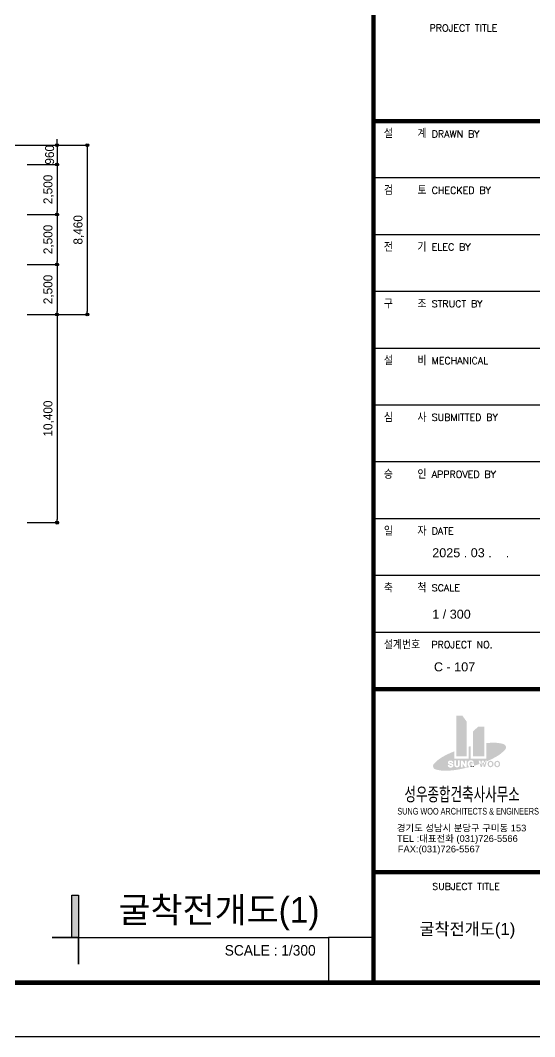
# Model space of a CAD drawing. Header units: millimetres. Extents: x 1073475 to 2890243, y -1340830 to -367733.
# Drawn here: x 2303407 to 2329089, y -456833 to -406043 of the extents above; entities that cross this region are included whole.
import ezdxf
from ezdxf.enums import TextEntityAlignment as Align

# ---------------------------------------------------------------- set-up
doc = ezdxf.new("R2010")
doc.units = ezdxf.units.MM
doc.header["$LTSCALE"] = 50
doc.header["$PDMODE"] = 3
doc.header["$PDSIZE"] = 100
doc.layers.get('Defpoints').update_dxf_attribs({"color": 151})
for name, color, linetype in [('11', 11, 'Continuous'), ('3', 3, 'Continuous'), ('A-SYM', 7, 'Continuous'), ('C-DIM', 7, 'Continuous'), ('HAT', 8, 'Continuous'), ('TEX', 3, 'Continuous'), ('TEXT', 3, 'Continuous'), ('TEXT1', 7, 'Continuous'), ('TITLE-1', 3, 'Continuous')]:
    doc.layers.add(name, color=color, linetype=linetype)
doc.layers.add('defpoint', color=193, linetype='Continuous', plot=False)
doc.styles.add('RXHG', font='arial.ttf')
doc.styles.add('RXHS', font='SIMPLEX.SHX', dxfattribs={"bigfont": 'WHGTXT.SHX'})
doc.styles.add('돋움', font='')
doc.styles.get('돋움').set_extended_font_data('Dotum')
doc.dimstyles.new('SAM-300', dxfattribs={"dimscale": 1.5, "dimtxt": 300, "dimasz": 100, "dimexe": 70, "dimexo": 0, "dimgap": 100, "dimtad": 1, "dimdec": 0, "dimzin": 0, "dimdsep": 46, "dimlunit": 6, "dimtxsty": '돋움', "dimblk": 'ORIGIN', "dimcen": 100, "dimclrd": 1, "dimclre": 1, "dimclrt": 7, "dimadec": 0, "dimazin": 0, "dimtfac": 1, "dimtdec": 0, "dimtix": 1, "dimtmove": 2, "dimatfit": 3, "dimfxl": 70, "dimtolj": 1, "dimtzin": 0, "dimlwd": -1, "dimlwe": -1, "dimarcsym": 0})

# ---------------------------------------------------------------- blocks, each defined once
blk = doc.blocks.new('dbox')
at = {"layer": 'HAT'}
h = blk.add_hatch(color=11, dxfattribs=at)
h.paths.add_polyline_path([(77433.17017800544, 9338.264989394229), (77433.17017800544, 10691.10806438106), (77634.45876490278, 10691.10806438106), (77771.7009644892, 10499.04448840226), (77771.7009644892, 9338.264989394229)])
h.paths.add_polyline_path([(78357.26777223274, 10328.87942943897), (78357.26777223274, 9338.264989394229), (77980.01919103283, 9338.264989394229), (77980.01919103283, 10162.00866703526), (78155.97918533665, 10328.87942943897)])
h = blk.add_hatch(color=11, dxfattribs=at)
edge = h.paths.add_edge_path()
edge.add_line((78388.54418312057, 9152.922575041011), (78399.89820562775, 9195.184769994172))
edge.add_line((78399.8982056209, 9195.18476998253), (78456.73067301736, 9195.18476998253))
edge.add_line((78456.73067301736, 9195.18476998253), (78451.7425326913, 9178.08257447806))
edge.add_ellipse((77492.41209751088, 11535.19478142081), major_axis=(-0.01228152565304937, 2544.85615407463), ratio=0.9999999972061123, start_angle=202.1457498920769, end_angle=210.5970623352607)
edge.add_ellipse((78218.16358976191, 10307.88592775387), major_axis=(-0.02592239020409198, 1119.022273673829), ratio=0.9999999972059727, start_angle=210.5960115768451, end_angle=228.271399793775)
edge.add_ellipse((78968.35609967873, 9638.847946335445), major_axis=(0.01018900746353609, 113.8354124499866), ratio=0.999999997205222, start_angle=228.2778554134856, end_angle=285.8703816195762)
edge.add_ellipse((78968.3560996663, 9638.847946347087), major_axis=(-0.002831095268082302, 113.8354128780933), ratio=0.9999999972058686, start_angle=-74.13617168075932, end_angle=-16.54364547465944)
edge.add_ellipse((78682.15747850577, 8675.265581203159), major_axis=(0.06516580285193342, 1119.02227206498), ratio=0.9999999972048551, start_angle=-16.53888392914867, end_angle=1.136504287797641)
edge.add_ellipse((78710.35507992646, 7249.710549445415), major_axis=(-0.04966569193290418, 2544.856153454099), ratio=0.9999999972061864, start_angle=1.1320495010803, end_angle=6.305794793125378)
edge.add_line((78430.7918522229, 9779.164491609263), (78430.7918522229, 9264.740909222513))
edge.add_line((78430.7918522229, 9264.740909222513), (77906.49511109604, 9264.740909222513))
edge.add_line((77906.49511109604, 9264.740909222513), (77906.49511109604, 9678.606837142375))
edge.add_ellipse((79083.81497395603, 5053.200327062572), major_axis=(-53.36798015143561, 4772.590419164354), ratio=0.999999997088326, start_angle=13.63977515110186, end_angle=14.40004516148103)
edge.add_line((77845.22504447875, 9662.577988831967), (77845.22504447875, 9264.740909234155))
edge.add_line((77845.22504447875, 9264.740909222513), (77359.64609801653, 9264.740909222513))
edge.add_line((77359.64609801653, 9264.740909222513), (77359.64609801653, 9503.785583113262))
edge.add_ellipse((79083.8149742404, 5053.200327970611), major_axis=(-54.3043113204216, 4772.579856323423), ratio=0.9999999971361202, start_angle=20.52459777890319, end_angle=21.42920754593017)
edge.add_ellipse((78246.25555108205, 7117.812556508405), major_axis=(0.8238589759525832, 2544.85602092231), ratio=0.999999997207298, start_angle=22.09966221284434, end_angle=30.61588749171462)
edge.add_ellipse((77520.50405885588, 8345.12141038489), major_axis=(-0.02379178284342399, 1119.022273721128), ratio=0.9999999972060911, start_angle=30.59612066744075, end_angle=48.27150888436786)
edge.add_ellipse((76770.31154893842, 9014.15939180326), major_axis=(0.004474986309083351, 113.8354128179911), ratio=0.9999999972054211, start_angle=48.27497942534542, end_angle=105.8675056314224)
edge.add_ellipse((76770.31154895583, 9014.159391791618), major_axis=(-0.01485608324786325, 113.8354119484), ratio=0.9999999972063554, start_angle=105.8577758852946, end_angle=163.4503020913804)
edge.add_ellipse((77056.51017011635, 9977.741756935604), major_axis=(-0.05446420157807931, 1119.022272636998), ratio=0.9999999972071159, start_angle=163.4549908180321, end_angle=181.1303790349391)
edge.add_ellipse((77028.3125687025, 11403.29678897274), major_axis=(0.1419998109782254, 2544.856150262608), ratio=0.9999999972080158, start_angle=181.136364724767, end_angle=189.6525900036391)
edge.add_ellipse((76654.85267434074, 13599.80701179797), major_axis=(0.5211324483387588, 4772.888767472868), ratio=0.9999999972074668, start_angle=189.6556488661869, end_angle=194.7238742666846)
edge.add_ellipse((77757.40883242062, 8815.061556588102), major_axis=(-0.01045681543930512, 201.202537881784), ratio=0.9999999972064897, start_angle=-33.15219603456262, end_angle=-28.66311442970592)
edge.add_ellipse((77876.49149922593, 9032.646865246934), major_axis=(-0.04287366883558143, 46.83801853025268), ratio=0.9999999972070481, start_angle=127.9732202737217, end_angle=151.121173919157, ccw=False)
edge.add_ellipse((-198308.1011636762, -206945.718214436), major_axis=(272662.5010675837, 220333.6168655565), ratio=0.9999999149476421, start_angle=-0.9153815835069274, end_angle=-0.9114483847429671)
edge.add_ellipse((77863.37858060855, 9052.946266338986), major_axis=(0.01651355281300524, 49.01408182322642), ratio=0.9999999972064132, start_angle=104.03628941992031, end_angle=128.0489035494364, ccw=False)
edge.add_ellipse((77667.6193083669, 9004.076351625088), major_axis=(-0.2851861305880007, 152.7527462193734), ratio=0.9999999971904927, start_angle=-76.08998420202624, end_angle=-70.28749169173827)
edge.add_ellipse((77872.52475399515, 9077.925549533975), major_axis=(-0.0451092414856096, 65.05410200631675), ratio=0.9999999971951178, start_angle=89.33612013073969, end_angle=109.7797486942913, ccw=False)
edge.add_ellipse((77637.76174649064, 9080.483036607271), major_axis=(0.04945263406679198, 169.7228134090712), ratio=0.999999997232313, start_angle=269.3925440556524, end_angle=274.5569690344935)
edge.add_ellipse((77867.20856750492, 9098.703184790967), major_axis=(-0.01201888328286393, 60.44628507941816), ratio=0.9999999972089422, start_angle=75.19940628139119, end_angle=94.52888210538902, ccw=False)
edge.add_ellipse((77686.98525534823, 9146.283901389164), major_axis=(0.3752789497891492, 125.9515640302864), ratio=0.999999997168499, start_angle=255.3815138026692, end_angle=261.3838880367564)
edge.add_ellipse((77870.65229383737, 9117.893979200511), major_axis=(-0.03007325165871742, 59.89611092535886), ratio=0.9999999972094602, start_angle=424.09302283366685, end_angle=441.18440545193243, ccw=False)
edge.add_ellipse((78586.33748721081, 8770.712218130997), major_axis=(11.59957285090205, 855.2673189143345), ratio=0.9999999971479634, start_angle=423.7323226261706, end_angle=424.89881733223854, ccw=False)
edge.add_ellipse((77873.11636562849, 9134.817765686603), major_axis=(-0.09863322991099874, 54.56050821565587), ratio=0.9999999972099276, start_angle=405.77633298846, end_angle=422.8517178406373, ccw=False)
edge.add_ellipse((77242.78970923848, 9746.075491327501), major_axis=(21.45538670594301, 823.1961253959673), ratio=0.9999999971954932, start_angle=227.3729023049699, end_angle=228.3146747104598)
edge.add_ellipse((77878.81480625589, 9149.260964043438), major_axis=(-0.08999437078483508, 48.71430073910506), ratio=0.9999999972043175, start_angle=391.3789464132352, end_angle=406.71583570383007, ccw=False)
edge.add_ellipse((80058.76624448685, 5589.783411257376), major_axis=(871.1052140826674, 4131.861906935749), ratio=0.9999999975115864, start_angle=403.17743438973235, end_angle=403.3899101133434, ccw=False)
edge.add_ellipse((77890.09781427521, 9160.501517260214), major_axis=(0.2355666769471381, 44.99213747177335), ratio=0.9999999972318634, start_angle=377.1698494725851, end_angle=391.5723006432219, ccw=False)
edge.add_ellipse((77923.05006950579, 9051.83744594123), major_axis=(-0.06320030555663743, 158.5433097022485), ratio=0.9999999971979785, start_angle=360.4931362499967, end_angle=376.8470271646437, ccw=False)
edge.add_ellipse((77922.43485884703, 9120.150724950363), major_axis=(-0.001432501649043739, 90.22727312252412), ratio=0.9999999972062945, start_angle=273.764679802488, end_angle=360.51506647003407, ccw=False)
edge.add_line((78012.4673392507, 9126.076367888309), (77962.77054461488, 9126.076367888309))
edge.add_ellipse((78018.2170348184, 9157.831606071384), major_axis=(0.007933328886973562, 63.89607485765686), ratio=0.9999999972043088, start_angle=102.41382292877142, end_angle=119.80768478653371, ccw=False)
edge.add_ellipse((77950.5902821114, 9142.95459834655), major_axis=(-3.781408414994877, 3.781408414994878), ratio=0.9999999999576459, start_angle=237.4067088047383, end_angle=277.4682663514455)
edge.add_ellipse((78051.25105471816, 9273.987941021798), major_axis=(-0.7659212334590287, 159.8846077773086), ratio=0.9999999972086386, start_angle=135.4457436915772, end_angle=142.1937953677139, ccw=False)
edge.add_ellipse((77936.85803488074, 9156.68228709983), major_axis=(-2.801702610139559, 2.80170261013956), ratio=0.9999999999900919, start_angle=-89.27978514747197, end_angle=-50.76183289460866)
edge.add_ellipse((77917.36869946233, 8963.533691893972), major_axis=(0.02003314513133503, 198.0915792820947), ratio=0.999999997203295, start_angle=-5.756038446188292, end_angle=4.196498495022613)
edge.add_ellipse((77904.60743922016, 9137.695844362548), major_axis=(-0.01094679176270783, 23.46252771184015), ratio=0.9999999972057352, start_angle=4.163971948817383, end_angle=54.24833864873367)
edge.add_ellipse((78033.0108179102, 9045.343914919416), major_axis=(0.2091723198454493, 181.6278504832725), ratio=0.9999999972022836, start_angle=54.34105566028035, end_angle=64.3717101761491)
edge.add_ellipse((77916.04148067144, 9101.623060688493), major_axis=(0.05571801594855536, 51.82359521484742), ratio=0.9999999971938962, start_angle=64.36732671156098, end_angle=86.88615408866994)
edge.add_ellipse((77997.28939138865, 9097.115522086271), major_axis=(0.008901718389162084, 133.1964762228152), ratio=0.9999999972062442, start_angle=86.82838187801057, end_angle=111.3177491409087)
edge.add_ellipse((77916.07564409234, 9065.428872830526), major_axis=(-0.02188023863529448, 46.02011828729936), ratio=0.9999999972067418, start_angle=111.2866787659629, end_angle=179.0118579370677)
edge.add_ellipse((77916.14735556958, 9069.704422867915), major_axis=(0.007514720731560144, 50.29627431265938), ratio=0.9999999972064493, start_angle=179.0476596890212, end_angle=257.4952861792383)
edge.add_line((77965.24888434293, 9058.806940377166), (77912.08982103967, 9058.806940377166))
edge.add_line((77912.08982103906, 9058.806940377166), (77912.08982103906, 9106.215527143388))
edge.add_line((77912.08982103906, 9106.215527143388), (78015.91792737413, 9106.215527143388))
edge.add_line((78015.9179273679, 9106.215527143388), (78015.9179273679, 9025.097313367878))
edge.add_ellipse((76569.40951054203, 13865.92876221269), major_axis=(-10.80593966704647, 5052.318176764768), ratio=0.999999997189153, start_angle=196.5143396982266, end_angle=198.7565463262957)
edge.add_line((78204.20263921889, 9085.396664296626), (78172.18110844548, 9195.18476998253))
edge.add_line((78172.18110844612, 9195.18476998253), (78229.01357588786, 9195.18476998253))
edge.add_line((78229.01357588786, 9195.18476998253), (78253.85125469905, 9102.733409549575))
edge.add_ellipse((76654.85267384653, 13599.80701249646), major_axis=(-55.69236456328843, 4772.563862970588), ratio=0.9999999971253899, start_angle=198.9049979629736, end_angle=199.0785405260002)
edge.add_line((78267.46503638924, 9107.59722000279), (78284.45963562542, 9195.18476998253))
edge.add_line((78284.45963562606, 9195.18476998253), (78342.19317945518, 9195.18476998253))
edge.add_line((78342.19317944834, 9195.18476998253), (78353.82031767696, 9139.54060841928))
edge.add_ellipse((76654.85267481263, 13599.80700923683), major_axis=(-89.97360238818526, 4772.040672903342), ratio=0.9999999970842961, start_angle=199.772277224438, end_angle=200.2190016377002)
h.paths.add_polyline_path([(77775.04997792325, 9195.18476998253), (77716.79148367868, 9195.18476998253), (77716.79148367868, 9074.781435084064), (77641.53939954238, 9195.18476998253), (77586.59259207945, 9195.18476998253), (77586.59259207945, 8972.007679076632), (77642.68110479781, 8972.007679076632), (77642.68110479781, 9098.451508672268), (77720.05717941848, 8972.007679076632), (77775.04997792325, 8972.007679076632)], flags=16)
edge = h.paths.add_edge_path(flags=16)
edge.add_line((77486.77344185012, 9201.694714575133), (77486.77354627434, 9053.177092263999))
edge.add_ellipse((77453.15128340019, 9053.038008876785), major_axis=(0.001527476959400649, 33.62255060037278), ratio=0.9999999972059346, start_angle=179.6320473292712, end_angle=270.23961393772674, ccw=False)
edge.add_ellipse((77452.77531508563, 9053.018677309388), major_axis=(-0.005119520348219236, 33.60288940798291), ratio=0.9999999972042368, start_angle=89.65399322161261, end_angle=180.2615598299564, ccw=False)
edge.add_line((77419.17300758322, 9053.216483076161), (77419.17300758322, 9201.694714575133))
edge.add_line((77419.17300758322, 9201.694714575133), (77365.2544763867, 9201.694714575133))
edge.add_line((77365.25447639229, 9201.694714575133), (77365.25447639229, 9046.603508094908))
edge.add_ellipse((77439.12355128443, 9048.702754717844), major_axis=(-0.008238207228097198, 73.89889731741933), ratio=0.9999999972056938, start_angle=91.62143337216563, end_angle=151.6561182099791)
edge.add_ellipse((77452.83368521492, 9079.97218452231), major_axis=(-0.007005105667726715, 107.9646020601929), ratio=0.999999997208339, start_angle=153.1317622807758, end_angle=180.0703347553263)
edge.add_ellipse((77453.00694449616, 9080.391251519672), major_axis=(-0.01653418064673738, 108.3835830911462), ratio=0.9999999972047535, start_angle=179.973433801411, end_angle=206.9120062767772)
edge.add_ellipse((77466.99292357019, 9048.595095784054), major_axis=(-0.001041159667436507, 73.72595434771539), ratio=0.9999999972062982, start_angle=208.416564706089, end_angle=268.45124956569)
edge.add_line((77540.6919730466, 9046.603508129832), (77540.6919730466, 9201.694714586774))
edge.add_line((77540.6919730466, 9201.694714575133), (77486.77344185012, 9201.694714575133))
edge = h.paths.add_edge_path(flags=16)
edge.add_line((77278.69622545244, 9103.901320734876), (77218.3752402376, 9118.981567085022))
edge.add_ellipse((77222.72808309869, 9133.874191564391), major_axis=(0.00962598906599093, 15.51571501121125), ratio=0.9999999972039759, start_angle=20.862407521878197, end_angle=163.7428664980238, ccw=False)
edge.add_ellipse((77238.62415817642, 9103.308883546793), major_axis=(0.0007983182752580555, 49.89542961759734), ratio=0.9999999972058649, start_angle=340.66038987242706, end_angle=385.4145334791326, ccw=False)
edge.add_ellipse((77246.12487258963, 9126.185781317356), major_axis=(-0.001292506345792599, 25.83026471894025), ratio=0.9999999972074705, start_angle=255.1486575155599, end_angle=339.5496997125129, ccw=False)
edge.add_line((77271.09258519698, 9119.566423295706), (77325.78722477471, 9119.566423295706))
edge.add_ellipse((77250.10085563819, 9124.122056548134), major_axis=(0.0001023122728326881, 75.8233493001663), ratio=0.9999999972056817, start_angle=266.5555466057668, end_angle=353.4554835857217)
edge.add_ellipse((77236.85555915712, 9075.507116476307), major_axis=(0.02365071448345711, 125.8618966547055), ratio=0.9999999972088847, start_angle=-10.0038806717353, end_angle=18.56131439711179)
edge.add_ellipse((77216.65032139362, 9130.25082748197), major_axis=(0.01394072005694877, 67.55675946086284), ratio=0.9999999972061576, start_angle=17.08715873008564, end_angle=163.2443842977521)
edge.add_line((77197.16102626733, 9065.56633693882), (77262.45777999127, 9050.330427703855))
edge.add_ellipse((77258.65463612232, 9034.863693405292), major_axis=(-0.004669371986026296, 15.92745275760051), ratio=0.9999999972077516, start_angle=218.2434761659424, end_angle=346.1687065590108, ccw=False)
edge.add_ellipse((77238.16435496198, 9068.024123148294), major_axis=(-0.01685923276611666, 54.83396974871593), ratio=0.9999999972038605, start_angle=165.5029959228434, end_angle=213.5929937051453, ccw=False)
edge.add_ellipse((77228.36927195126, 9040.838172209857), major_axis=(0.003028187281747139, 26.20053736477754), ratio=0.9999999972043554, start_angle=74.9915538949192, end_angle=171.4127222823484, ccw=False)
edge.add_line((77203.0632804133, 9047.626025763457), (77145.93301979726, 9047.626025763457))
edge.add_ellipse((77226.48391838314, 9045.38765293581), major_axis=(-0.002298985882020238, 80.58199307195694), ratio=0.9999999972055719, start_angle=88.40662247584072, end_angle=171.855253055633)
edge.add_ellipse((77237.39709340758, 9060.852853148128), major_axis=(0.001243003171885549, 97.81696769264357), ratio=0.9999999972025171, start_angle=166.8063152145038, end_angle=184.4101053800728)
edge.add_ellipse((77245.52543727236, 9059.50236196979), major_axis=(0.01774152811302044, 96.17887603962576), ratio=0.9999999972078704, start_angle=179.6483924612986, end_angle=218.7300127029585)
edge.add_ellipse((77262.16078486791, 9039.972124545136), major_axis=(0.005811730378207573, 70.53962245602912), ratio=0.9999999972059338, start_angle=218.1044939622206, end_angle=286.3476490697191)
edge.add_ellipse((77268.30907829115, 9040.125756250345), major_axis=(0.002936956480669689, 64.61590704178204), ratio=0.9999999972053598, start_angle=-72.25099857936641, end_angle=-9.247953216163213)
h = blk.add_hatch(color=11, dxfattribs=at)
h.paths.add_polyline_path([(78442.96600511495, 9174.525308139855), (78397.1399557759, 9156.283357054403), (78366.53544736453, 9042.366575406282), (78346.78876593662, 9136.868551067426), (78275.60135882496, 9110.52631825232), (78262.37633409334, 9042.366575406282), (78246.82764792754, 9100.242240885738), (78211.2382090741, 9087.808395661821), (78242.84650038116, 8979.437110960775), (78281.90616785645, 8979.437110960775), (78314.45589075191, 9120.485910587246), (78347.0056136598, 8979.437110960775), (78386.06528112889, 8979.437110960775)])
edge = h.paths.add_edge_path()
edge.add_ellipse((78570.76442519043, 9095.669506432081), major_axis=(-0.007021665375325509, 95.77443952039569), ratio=0.9999999972056558, start_angle=-76.32674735513727, end_angle=77.65074606211081)
edge.add_ellipse((78603.7036423657, 9082.715203508793), major_axis=(-0.006054706521852241, 130.8420666228379), ratio=0.9999999972101461, start_angle=75.19386420509093, end_angle=89.6115463618526)
edge.add_ellipse((78603.70364238927, 9084.47724555037), major_axis=(0.01038318416416761, 130.8420663754992), ratio=0.9999999972066708, start_angle=90.39034907837954, end_angle=104.8080312350908)
edge.add_ellipse((78570.76442519043, 9071.522942627082), major_axis=(0.01843581805908154, 95.77443800337916), ratio=0.9999999972056726, start_angle=102.3560823042337, end_angle=256.3335757214816)
edge.add_ellipse((78528.74583811159, 9083.392254786915), major_axis=(0.04347841514724066, 139.4171842751849), ratio=0.9999999971971709, start_angle=255.6840107503111, end_angle=270.101692906888)
edge.add_ellipse((78528.74583811159, 9083.800194272248), major_axis=(-0.04367537209896623, 139.4171842136258), ratio=0.999999997197152, start_angle=269.8982261503972, end_angle=284.3159083069977)
edge = h.paths.add_edge_path(flags=16)
edge.add_ellipse((78524.22817577832, 9083.735763956327), major_axis=(-0.01275158704742091, 100.5351695795993), ratio=0.9999999972044842, start_angle=269.9132081372828, end_angle=296.8572529937359)
edge.add_ellipse((78571.01828905437, 9107.897718414082), major_axis=(-0.006572896224439085, 47.87816138622281), ratio=0.9999999972058526, start_angle=-63.63484615678062, end_angle=66.48330695666773)
edge.add_ellipse((78612.27019267302, 9082.650773286005), major_axis=(0.0183923514971879, 96.0106736610651), ratio=0.9999999972040282, start_angle=62.50271002861897, end_angle=89.44675488506154)
edge.add_ellipse((78612.27019267302, 9084.541675773158), major_axis=(-0.01839835258058929, 96.01067365991523), ratio=0.9999999972040264, start_angle=90.5532415337038, end_angle=117.4972863901463)
edge.add_ellipse((78571.01828905437, 9059.29473064508), major_axis=(0.008079015008015656, 47.87816115585228), ratio=0.9999999972068421, start_angle=113.5184954111757, end_angle=243.6366485245471)
edge.add_ellipse((78524.22817576714, 9083.456685102836), major_axis=(-0.007440911590033, 100.5351701255199), ratio=0.9999999972060367, start_angle=243.1312391451526, end_angle=270.0752840016182)
edge = h.paths.add_edge_path()
edge.add_ellipse((78792.10254090055, 9095.669506443723), major_axis=(-0.007000752838996023, 95.77443949684044), ratio=0.999999997205624, start_angle=-76.32673484431693, end_angle=77.65075857292842)
edge.add_ellipse((78825.04175809879, 9082.715203508793), major_axis=(-0.02671827644288002, 130.8420640349049), ratio=0.9999999972100818, start_angle=75.18481562174087, end_angle=89.60249777850329)
edge.add_ellipse((78825.04175812239, 9084.47724555037), major_axis=(-0.03150859259826171, 130.8420629945037), ratio=0.9999999972002351, start_angle=90.37200465685358, end_angle=104.7896868134903)
edge.add_ellipse((78792.10254090055, 9071.52294261544), major_axis=(0.01841911184246955, 95.77443798150807), ratio=0.999999997205633, start_angle=102.3560723097922, end_angle=256.3335657270376)
edge.add_ellipse((78750.08395379252, 9083.392254786915), major_axis=(-0.0372616096138367, 139.4171860735622), ratio=0.9999999972099252, start_angle=255.6508293133556, end_angle=270.0685114701202)
edge.add_ellipse((78750.08395379252, 9083.800194272248), major_axis=(0.03702733834137099, 139.4171861359816), ratio=0.9999999972099027, start_angle=269.931392252234, end_angle=284.3490744090221)
edge = h.paths.add_edge_path(flags=16)
edge.add_ellipse((78745.56629149403, 9083.7357640611), major_axis=(0.02550254970104712, 100.5351671289608), ratio=0.9999999972081924, start_angle=269.9350094107378, end_angle=296.8790542672712)
edge.add_ellipse((78792.35640475951, 9107.89771840244), major_axis=(-0.0001013999604301582, 47.87816186429237), ratio=0.9999999972060508, start_angle=-63.62710172024538, end_angle=66.4910513931519)
edge.add_ellipse((78833.60830836018, 9082.650773286005), major_axis=(0.02003159079880487, 96.01067333307894), ratio=0.9999999972041749, start_angle=62.50368826871978, end_angle=89.44773312511822)
edge.add_ellipse((78833.60830836018, 9084.541675773158), major_axis=(-0.02001476754600289, 96.01067333658732), ratio=0.9999999972041762, start_angle=90.55227691440496, end_angle=117.4963217708034)
edge.add_ellipse((78792.3564047651, 9059.294730656722), major_axis=(0.001609008372558747, 47.87816183744745), ratio=0.9999999972070406, start_angle=113.5107527573077, end_angle=243.628905870628)
edge.add_ellipse((78745.56629147666, 9083.456684998062), major_axis=(-0.003454704538176284, 100.5351703172709), ratio=0.9999999972052365, start_angle=243.133510973969, end_angle=270.0775558304456)
h = blk.add_hatch(color=11, dxfattribs=at)
edge = h.paths.add_edge_path()
edge.add_line((78008.48849551074, 9022.89347627468), (77878.66052803956, 8986.482637000037))
edge.add_ellipse((77911.48499747805, 9056.982458418934), major_axis=(0.003347365683699045, 77.76677059355974), ratio=0.9999999972068839, start_angle=155.0359445222819, end_angle=230.6266365438579)
edge.add_line((77971.59880956163, 9007.646870881435), (77982.44871717834, 8983.77707402641))
edge.add_line((77982.44871717773, 8983.777074038051), (78008.48849551074, 8983.777074038051))
edge.add_line((78008.48849551074, 8983.777074038051), (78008.48849551074, 9022.89347627468))
at = {"layer": '11'}
blk.add_line((81088.4673200853, 1800.000004245201), (4288.467606187603, 1800.000004245201), dxfattribs=at)
at = {"layer": '11', "const_width": 150}
blk.add_lwpolyline([(81088.4673200853, 1800.000004245201), (4288.467606187603, 1800.000004245201), (4288.467606187603, 57599.9999522774), (81088.4673200853, 57599.9999522774)], close=True, dxfattribs=at)
for points in [[(74675.32566019584, 57599.9999522774), (74675.32566019584, 1800.000004245201)], [(81088.4673200853, 30501.43734918145), (74675.32566019584, 30501.43734918145)], [(81088.4673200853, 11577.4127261418), (74675.32566019584, 11577.4127261418)], [(81088.4673200853, 5479.67145872867), (74675.32566019584, 5479.67145872867)]]:
    blk.add_lwpolyline(points, dxfattribs=at)
at = {"layer": '3'}
for p, q in [((81088.4673201325, 28609.03488687397), (74675.325660248, 28609.03488687397)), ((81088.4673201325, 26716.63242456655), (74675.325660248, 26716.63242456655)), ((81088.4673201325, 24824.22996227071), (74675.325660248, 24824.22996227071)), ((81088.4673201325, 22931.82749996328), (74675.325660248, 22931.82749996328)), ((81088.4673201325, 21039.42503766745), (74675.325660248, 21039.42503766745)), ((81088.4673201325, 19147.02257536002), (74675.325660248, 19147.02257536002)), ((81088.4673201325, 17254.62011305254), (74675.325660248, 17254.62011305254)), ((81088.4673201325, 15362.21765075676), (74675.325660248, 15362.21765075676)), ((81088.4673201325, 13469.81518844928), (74675.325660248, 13469.81518844928))]:
    blk.add_line(p, q, dxfattribs=at)
at = {"layer": 'TEXT', "color": 7}
blk.add_line((84099.99968670309, 0), (-4.547473508864641e-12, 0), dxfattribs=at)
at = {"layer": 'TEX', "color": 6, "linetype": 'Continuous', "style": 'RXHG', "width": 0.9999999972060323}
for tag, p in [('일자', (76628.2912276935, 15972.42345706216)), ('축척', (76628.2912276935, 13925.12765882432)), ('설계번호', (76684.25094417948, 12170.08725635469))]:
    blk.add_attdef(tag, p, '', height=299.9999997206032, dxfattribs=at)
at = {"layer": 'TEX', "color": 7, "linetype": 'Continuous', "style": 'RXHG', "width": 1.000000002793968}
blk.add_attdef('파일명', (81840.45851085038, 4452.609815902193), '', height=299.9999988824129, rotation=90, dxfattribs=at)
at = {"layer": 'TEX', "linetype": 'Continuous', "style": 'RXHG', "width": 0.9999999972060323}
for tag, p in [('도면명-1', (77798.58959261666, 3389.369734464097)), ('도면명-2', (77798.58959261666, 2661.908596204885))]:
    blk.add_attdef(tag, text='', height=399.999999627471, dxfattribs=at).set_placement(p, align=Align.CENTER)
at = {"layer": 'TEXT1'}
for s, height, style, width, p in [('PROJECT TITLE', 231.2936342814937, 'RXHS', 0.9999999972061069, (76538.85333764483, 33488.08953610266)), ('설    계', 273.3470223326585, 'RXHS', 0.9999999972061647, (75017.82363650517, 29942.82419052016)), ('DRAWN BY', 231.2936342814937, 'RXHS', 0.9999999972061069, (76609.2968141711, 29955.8948209997)), ('검    토', 273.3470223327167, 'RXHS', 0.9999999972059518, (75017.82363650517, 28050.42172822432)), ('CHECKED BY', 231.2936342815519, 'RXHS', 0.9999999972058553, (76609.2968141711, 28084.66413620493)), ('전    기', 273.3470223326585, 'RXHS', 0.9999999972061647, (75017.82363650517, 26158.0192659169)), ('ELEC BY', 231.2936342814937, 'RXHS', 0.9999999972061069, (76609.2968141711, 26192.2616738975)), ('구    조', 273.3470223327167, 'RXHS', 0.9999999972059518, (75017.82363650517, 24265.61680360942)), ('STRUCT BY', 231.2936342815519, 'RXHS', 0.9999999972058553, (76609.2968141711, 24299.85921160167)), ('설    비', 273.3470223326585, 'RXHS', 0.9999999972061647, (75017.82363650517, 22373.21434131364)), ('MECHANICAL', 231.2936342814937, 'RXHS', 0.9999999972061069, (76609.2968141711, 22407.45674929424)), ('심    사', 273.3470223327167, 'RXHS', 0.9999999972059518, (75017.82363650517, 20480.81187900616)), ('SUBMITTED BY', 231.2936342814937, 'RXHS', 0.9999999972061069, (76609.2968141711, 20515.05428699841)), ('승    인', 273.3470223327167, 'RXHS', 0.9999999972059518, (75017.82363650517, 18588.40941669868)), ('APPROVED BY', 231.2936342814937, 'RXHS', 0.9999999972061069, (76609.2968141711, 18622.65182469098)), ('일    자', 273.3470223327167, 'RXHS', 0.9999999972059518, (75017.82363650517, 16696.0069544029)), ('DATE', 231.2936342814937, 'RXHS', 0.9999999972061069, (76609.2968141711, 16730.2493623835)), ('축    척', 273.3470223327167, 'RXHS', 0.9999999972059518, (75017.82363650517, 14803.60449209542)), ('SCALE', 231.2936342815519, 'RXHS', 0.9999999972058553, (76609.2968141711, 14837.84690008766)), ('설계번호', 273.3470223326585, 'RXHS', 0.9999999972061647, (75017.82363650517, 12911.20202979964)), ('PROJECT NO.', 231.2936342814937, 'RXHS', 0.9999999972061069, (76597.99139048037, 12945.44443778024)), ('성우종합건축사사무소', 449.9999995809048, 'RXHG', 0.6799999980651773, (75702.48649389858, 7851.118937409134)), ('SUBJECT TITLE', 231.2936342815519, 'RXHS', 0.9999999972058553, (76628.0293518726, 4887.975839439547))]:
    blk.add_text(s, height=height, dxfattribs=dict(at, style=style, width=width)).set_placement(p)
at = {"layer": 'TEXT1', "color": 4, "style": 'RXHG'}
for s, height, width, p in [('SUNG WOO ARCHITECTS & ENGINEERS CO.LTD.', 222.8829566712957, 0.6799999981087675, (75467.1017339623, 7399.533099549531)), ('경기도 성남시 분당구 구미동 153', 222.8829566712957, 0.9999999972059359, (75450.31705918169, 6838.319344255084)), ('TEL :대표전화 (031)726-5566', 222.8829566712375, 0.999999997206197, (75454.37486427758, 6488.885926543153)), ('FAX:(031)726-5567', 222.8829566712957, 0.9999999972059359, (75481.18179695736, 6138.682363328582))]:
    blk.add_text(s, height=height, dxfattribs=dict(at, width=width)).set_placement(p)
blk = doc.blocks.new('_Origin')
at = {"color": 0, "linetype": 'ByBlock', "lineweight": -2}
blk.add_line((0, 0), (-1, 0), dxfattribs=at)
blk.add_circle((0, 0), 0.5, dxfattribs=at)
blk = doc.blocks.new('*D298')
at = {"layer": 'C-DIM', "color": 1, "ltscale": 0.2, "transparency": 16777216}
for p, q in [((2303744.220645825, -420743.5453736175), (2305349.220645825, -420743.5453736175)), ((2305244.220645825, -420893.5453736175), (2305244.220645825, -430993.5453736175)), ((2303744.220645825, -431143.5453736175), (2305349.220645825, -431143.5453736175))]:
    blk.add_line(p, q, dxfattribs=at)
at = {"layer": 'Defpoints', "color": 0, "ltscale": 0.2, "transparency": 16777216}
for p in [(2303744.220645825, -420743.5453736175), (2303744.220645825, -431143.5453736175), (2305244.220645825, -431143.5453736175)]:
    blk.add_point(p, dxfattribs=at)
at = {"layer": 'C-DIM', "color": 1, "ltscale": 0.2, "transparency": 16777216, "xscale": 150, "yscale": 150, "zscale": 150}
for p, rotation in [((2305244.220645825, -420743.5453736175), 90), ((2305244.220645825, -431143.5453736175), 270)]:
    blk.add_blockref('_Origin', p, dxfattribs=dict(at, rotation=rotation))
at = {"layer": 'C-DIM', "color": 7, "ltscale": 0.2, "transparency": 16777216, "insert": (2304825.563929407, -425943.5453736171), "char_height": 450, "attachment_point": 5, "rotation": 90, "style": '돋움'}
blk.add_mtext('\\A1;10,400', dxfattribs=at)
blk = doc.blocks.new('*D299')
at = {"layer": 'C-DIM', "color": 1, "ltscale": 0.2, "transparency": 16777216}
for p, q in [((2305244.220645825, -412283.5453736186), (2306849.220645825, -412283.5453736186)), ((2306744.220645825, -412433.5453736186), (2306744.220645825, -420593.5453736175)), ((2305244.220645825, -420743.5453736175), (2306849.220645825, -420743.5453736175))]:
    blk.add_line(p, q, dxfattribs=at)
at = {"layer": 'Defpoints', "color": 0, "ltscale": 0.2, "transparency": 16777216}
for p in [(2305244.220645825, -412283.5453736186), (2305244.220645825, -420743.5453736175), (2306744.220645825, -420743.5453736175)]:
    blk.add_point(p, dxfattribs=at)
at = {"layer": 'C-DIM', "color": 1, "ltscale": 0.2, "transparency": 16777216, "xscale": 150, "yscale": 150, "zscale": 150}
for p, rotation in [((2306744.220645825, -412283.5453736186), 90), ((2306744.220645825, -420743.5453736175), 270)]:
    blk.add_blockref('_Origin', p, dxfattribs=dict(at, rotation=rotation))
at = {"layer": 'C-DIM', "color": 7, "ltscale": 0.2, "transparency": 16777216, "insert": (2306325.563929407, -416513.5453736177), "char_height": 450, "attachment_point": 5, "rotation": 90, "style": '돋움'}
blk.add_mtext('\\A1;8,460', dxfattribs=at)
blk = doc.blocks.new('*D300')
at = {"layer": 'C-DIM', "color": 1, "ltscale": 0.2, "transparency": 16777216}
for p, q in [((2303744.220645825, -412283.5453736186), (2305349.220645825, -412283.5453736186)), ((2305244.220645825, -412133.5453736186), (2305244.220645825, -411983.5453736186)), ((2305244.220645825, -412283.5453736186), (2305244.220645825, -413243.5453736175)), ((2303744.220645825, -413243.5453736175), (2305349.220645825, -413243.5453736175)), ((2305244.220645825, -413393.5453736175), (2305244.220645825, -413543.5453736175))]:
    blk.add_line(p, q, dxfattribs=at)
at = {"layer": 'Defpoints', "color": 0, "ltscale": 0.2, "transparency": 16777216}
for p in [(2303744.220645825, -412283.5453736186), (2303744.220645825, -413243.5453736175), (2305244.220645825, -413243.5453736175)]:
    blk.add_point(p, dxfattribs=at)
at = {"layer": 'C-DIM', "color": 1, "ltscale": 0.2, "transparency": 16777216, "xscale": 150, "yscale": 150, "zscale": 150}
for p, rotation in [((2305244.220645825, -412283.5453736186), 270), ((2305244.220645825, -413243.5453736175), 90)]:
    blk.add_blockref('_Origin', p, dxfattribs=dict(at, rotation=rotation))
at = {"layer": 'C-DIM', "color": 7, "ltscale": 0.2, "transparency": 16777216, "insert": (2304868.915354102, -412763.5453736177), "char_height": 450, "attachment_point": 5, "rotation": 90, "style": '돋움'}
blk.add_mtext('\\A1;960', dxfattribs=at)
blk = doc.blocks.new('*D301')
at = {"layer": 'C-DIM', "color": 1, "ltscale": 0.2, "transparency": 16777216}
for p, q in [((2303744.220645825, -413243.5453736175), (2305349.220645825, -413243.5453736175)), ((2305244.220645825, -413393.5453736175), (2305244.220645825, -415593.5453736175)), ((2303744.220645825, -415743.5453736175), (2305349.220645825, -415743.5453736175))]:
    blk.add_line(p, q, dxfattribs=at)
at = {"layer": 'Defpoints', "color": 0, "ltscale": 0.2, "transparency": 16777216}
for p in [(2303744.220645825, -413243.5453736175), (2303744.220645825, -415743.5453736175), (2305244.220645825, -415743.5453736175)]:
    blk.add_point(p, dxfattribs=at)
at = {"layer": 'C-DIM', "color": 1, "ltscale": 0.2, "transparency": 16777216, "xscale": 150, "yscale": 150, "zscale": 150}
for p, rotation in [((2305244.220645825, -413243.5453736175), 90), ((2305244.220645825, -415743.5453736175), 270)]:
    blk.add_blockref('_Origin', p, dxfattribs=dict(at, rotation=rotation))
at = {"layer": 'C-DIM', "color": 7, "ltscale": 0.2, "transparency": 16777216, "insert": (2304825.563929407, -414493.5453736171), "char_height": 450, "attachment_point": 5, "rotation": 90, "style": '돋움'}
blk.add_mtext('\\A1;2,500', dxfattribs=at)
blk = doc.blocks.new('*D313')
at = {"layer": 'C-DIM', "color": 1, "ltscale": 0.2, "transparency": 16777216}
for p, q in [((2303744.220645825, -415743.5453736175), (2305349.220645825, -415743.5453736175)), ((2305244.220645825, -415893.5453736175), (2305244.220645825, -418093.5453736175)), ((2303744.220645825, -418243.5453736175), (2305349.220645825, -418243.5453736175))]:
    blk.add_line(p, q, dxfattribs=at)
at = {"layer": 'Defpoints', "color": 0, "ltscale": 0.2, "transparency": 16777216}
for p in [(2303744.220645825, -415743.5453736175), (2303744.220645825, -418243.5453736175), (2305244.220645825, -418243.5453736175)]:
    blk.add_point(p, dxfattribs=at)
at = {"layer": 'C-DIM', "color": 1, "ltscale": 0.2, "transparency": 16777216, "xscale": 150, "yscale": 150, "zscale": 150}
for p, rotation in [((2305244.220645825, -415743.5453736175), 90), ((2305244.220645825, -418243.5453736175), 270)]:
    blk.add_blockref('_Origin', p, dxfattribs=dict(at, rotation=rotation))
at = {"layer": 'C-DIM', "color": 7, "ltscale": 0.2, "transparency": 16777216, "insert": (2304825.563929407, -416993.5453736171), "char_height": 450, "attachment_point": 5, "rotation": 90, "style": '돋움'}
blk.add_mtext('\\A1;2,500', dxfattribs=at)
blk = doc.blocks.new('*D312')
at = {"layer": 'C-DIM', "color": 1, "ltscale": 0.2, "transparency": 16777216}
for p, q in [((2303744.220645825, -418243.5453736175), (2305349.220645825, -418243.5453736175)), ((2305244.220645825, -418393.5453736175), (2305244.220645825, -420593.5453736175)), ((2303744.220645825, -420743.5453736175), (2305349.220645825, -420743.5453736175))]:
    blk.add_line(p, q, dxfattribs=at)
at = {"layer": 'Defpoints', "color": 0, "ltscale": 0.2, "transparency": 16777216}
for p in [(2303744.220645825, -418243.5453736175), (2303744.220645825, -420743.5453736175), (2305244.220645825, -420743.5453736175)]:
    blk.add_point(p, dxfattribs=at)
at = {"layer": 'C-DIM', "color": 1, "ltscale": 0.2, "transparency": 16777216, "xscale": 150, "yscale": 150, "zscale": 150}
for p, rotation in [((2305244.220645825, -418243.5453736175), 90), ((2305244.220645825, -420743.5453736175), 270)]:
    blk.add_blockref('_Origin', p, dxfattribs=dict(at, rotation=rotation))
at = {"layer": 'C-DIM', "color": 7, "ltscale": 0.2, "transparency": 16777216, "insert": (2304825.563929407, -419493.5453736171), "char_height": 450, "attachment_point": 5, "rotation": 90, "style": '돋움'}
blk.add_mtext('\\A1;2,500', dxfattribs=at)

msp = doc.modelspace()

# ---------------------------------------------------------------- hatches: boundary and pattern name
at = {"layer": 'A-SYM'}
msp.add_hatch(color=2, dxfattribs=at).paths.add_polyline_path([(2306313.710612976, -449761.8404707125), (2305974.316673582, -449761.840470713), (2305974.316673582, -451883.0525919228), (2306313.710612976, -451883.0525919228)])

# ---------------------------------------------------------------- linework, layer by layer
msp.add_line((2299916.914429801, -412283.5453736186), (2303744.220645825, -412283.5453736186))
at = {"layer": 'A-SYM', "color": 2}
for points in [[(2305974.316673582, -451883.052591923), (2305974.316673582, -451883.052591923), (2304987.953039843, -451883.0525919226), (2305974.316673582, -451883.052591923), (2305974.316673583, -449761.840470713), (2306313.710612976, -449761.840470713), (2306313.710612976, -451883.052591923), (2305974.316673582, -451883.052591923), (2318795.720091432, -451883.0525919228)], [(2304987.953039843, -451883.0525919226), (2306313.710612976, -451883.052591923), (2306313.710612976, -453208.8101650557), (2306313.710612976, -451883.052591923), (2318795.720091432, -451883.0525919228)]]:
    msp.add_lwpolyline(points, dxfattribs=at)
at = {"layer": 'defpoint'}
msp.add_lwpolyline([(2318795.720091432, -451883.0525919228), (2318795.720091432, -454133.0525919226), (2321045.720091432, -454133.0525919226), (2321045.720091432, -451883.0525919226), (2318795.720091432, -451883.0525919228)], dxfattribs=at)

# ---------------------------------------------------------------- block references
ref = msp.add_blockref('dbox', (2209032.731601139, -456833.0525982904), dxfattribs=dict(xscale=1.5, yscale=1.5, zscale=1.5))
ref.add_attrib('설계번호', 'C - 107', (2324059.108017404, -438577.9217137606), dxfattribs={"layer": 'TEX', "color": 6, "linetype": 'Continuous', "height": 449.9999995809048, "style": 'RXHG', "width": 0.9999999972060323})
ref.add_attrib('도면명-1', '굴착전개도(1)', dxfattribs={"layer": 'TEX', "linetype": 'Continuous', "height": 599.9999994412065, "style": 'RXHG', "width": 0.9999999972060323}).set_placement((2325730.615990061, -451748.9979965973), align=Align.CENTER)
ref.add_attrib('일자', '2025 . 03 .    .', (2323975.168442685, -432874.4174127006), dxfattribs={"layer": 'TEX', "color": 6, "linetype": 'Continuous', "height": 449.9999995809048, "style": 'RXHG', "width": 0.9999999972060323})
ref.add_attrib('축척', '1 / 300', (2323975.168442685, -435945.3611100584), dxfattribs={"layer": 'TEX', "color": 6, "linetype": 'Continuous', "height": 449.9999995809048, "style": 'RXHG', "width": 0.9999999972060323})

# ---------------------------------------------------------------- texts
at = {"layer": 'TITLE-1', "style": '돋움'}
for s, height, p in [('굴착전개도(1)', 1275, (2318345.720091432, -450496.68895556)), ('SCALE : 1/300 ', 525, (2318345.720091432, -452517.901077296))]:
    msp.add_text(s, height=height, dxfattribs=at).set_placement(p, align=Align.MIDDLE_RIGHT)

# ---------------------------------------------------------------- dimensions: what is measured, and where the dimension line sits
at = {"layer": 'C-DIM', "ltscale": 0.2}
for base, p1, p2, picture, middle in [((2305244.220645825, -413243.5453736175), (2303744.220645825, -412283.5453736186), (2303744.220645825, -413243.5453736175), '*D300', (2304868.915354102, -412763.5453736177)), ((2305244.220645825, -415743.5453736175), (2303744.220645825, -413243.5453736175), (2303744.220645825, -415743.5453736175), '*D301', (2304825.563929407, -414493.5453736171)), ((2305244.220645825, -418243.5453736175), (2303744.220645825, -415743.5453736175), (2303744.220645825, -418243.5453736175), '*D313', (2304825.563929407, -416993.5453736171)), ((2305244.220645825, -420743.5453736175), (2303744.220645825, -418243.5453736175), (2303744.220645825, -420743.5453736175), '*D312', (2304825.563929407, -419493.5453736171))]:
    dim = msp.add_linear_dim(base=base, p1=p1, p2=p2, angle=90, dimstyle='SAM-300', dxfattribs=at)
    dim.commit()
    dim.dimension.update_dxf_attribs({"geometry": picture, "text_midpoint": middle})
for base, p1, p2, picture, middle in [((2306744.220645825, -420743.5453736175), (2305244.220645825, -412283.5453736186), (2305244.220645825, -420743.5453736175), '*D299', (2306325.563929407, -416513.5453736177)), ((2305244.220645825, -431143.5453736175), (2303744.220645825, -420743.5453736175), (2303744.220645825, -431143.5453736175), '*D298', (2304825.563929407, -425943.5453736171))]:
    dim = msp.add_linear_dim(base=base, p1=p1, p2=p2, angle=90, dimstyle='SAM-300', override={"dimexo": 0}, dxfattribs=at)
    dim.commit()
    dim.dimension.update_dxf_attribs({"geometry": picture, "text_midpoint": middle})

doc.saveas('drawing.dxf')
